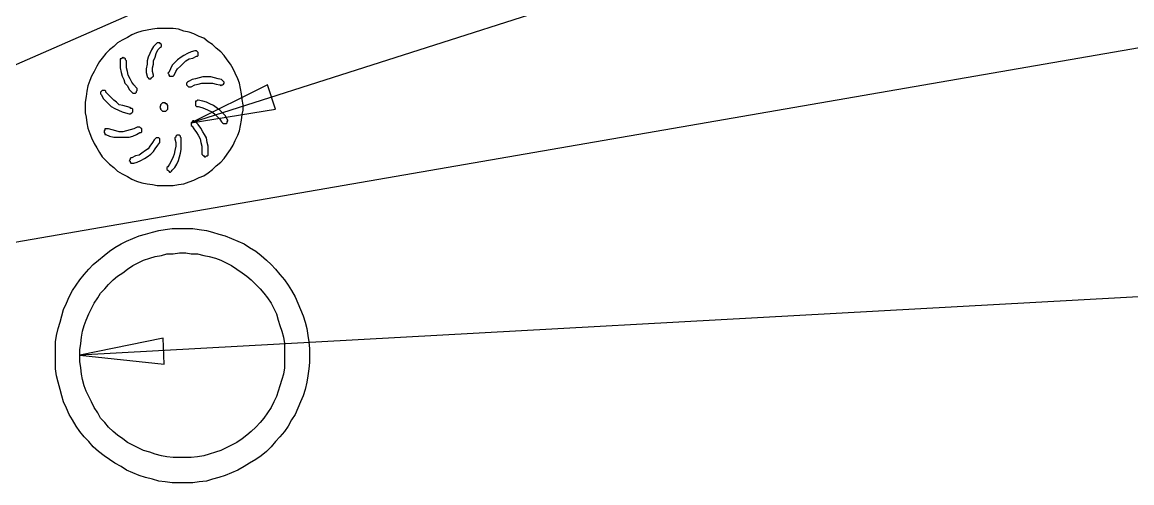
# Model space of a CAD drawing. Extents: x 9 to 432, y 44 to 411.
# Drawn here: x 162.67 to 197.56, y 115.88 to 130.35 of the extents above; entities that cross this region are included whole.
import ezdxf

# ---------------------------------------------------------------- set-up
doc = ezdxf.new("R2010")
doc.units = 0
doc.layers.get('0').update_dxf_attribs({"linetype": 'CONTINUOUS'})

msp = doc.modelspace()

# ---------------------------------------------------------------- linework, layer by layer
at = {"color": 7}
for p, q in [((217.452222, 153.132367), (144.413111, 121.100144)), ((217.311111, 142.944144), (167.978667, 127.196144)), ((217.17, 132.897033), (155.984222, 122.3137)), ((166.906222, 130.159478), (166.765111, 130.131256)), ((167.075556, 130.159478), (166.906222, 130.159478)), ((167.244889, 130.159478), (167.075556, 130.159478)), ((167.414222, 130.159478), (167.244889, 130.159478)), ((167.583556, 130.131256), (167.414222, 130.159478)), ((165.805556, 129.792589), (165.664444, 129.707922)), ((165.974889, 129.877256), (165.805556, 129.792589)), ((166.116, 129.961922), (165.974889, 129.877256)), ((166.257111, 130.018367), (166.116, 129.961922)), ((166.426444, 130.074811), (166.257111, 130.018367)), ((166.595778, 130.103033), (166.426444, 130.074811)), ((166.765111, 130.131256), (166.595778, 130.103033)), ((167.752889, 130.074811), (167.583556, 130.131256)), ((167.922222, 130.046589), (167.752889, 130.074811)), ((168.063333, 129.990144), (167.922222, 130.046589)), ((168.232667, 129.905478), (168.063333, 129.990144)), ((168.373778, 129.849033), (168.232667, 129.905478)), ((168.514889, 129.736144), (168.373778, 129.849033)), ((165.410444, 129.482144), (165.297556, 129.369256)), ((165.551556, 129.595033), (165.410444, 129.482144)), ((165.664444, 129.707922), (165.551556, 129.595033)), ((166.736889, 129.482144), (166.680444, 129.369256)), ((166.793333, 129.595033), (166.736889, 129.482144)), ((166.878, 129.6797), (166.793333, 129.595033)), ((166.906222, 129.707922), (166.878, 129.6797)), ((166.878, 129.369256), (166.934444, 129.482144)), ((166.934444, 129.707922), (166.906222, 129.707922)), ((166.962667, 129.707922), (166.934444, 129.707922)), ((166.934444, 129.482144), (167.019111, 129.566811)), ((166.990889, 129.707922), (166.962667, 129.707922)), ((167.019111, 129.6797), (166.990889, 129.707922)), ((167.047333, 129.651478), (167.019111, 129.6797)), ((167.019111, 129.566811), (167.047333, 129.595033)), ((167.047333, 129.623256), (167.047333, 129.651478)), ((167.047333, 129.595033), (167.047333, 129.623256)), ((168.091556, 129.453922), (167.978667, 129.4257)), ((168.119778, 129.453922), (168.091556, 129.453922)), ((168.148, 129.453922), (168.119778, 129.453922)), ((168.176222, 129.4257), (168.148, 129.453922)), ((168.656, 129.651478), (168.514889, 129.736144)), ((168.768889, 129.538589), (168.656, 129.651478)), ((168.91, 129.4257), (168.768889, 129.538589)), ((165.1, 129.115256), (165.015333, 128.974144)), ((165.184667, 129.228144), (165.1, 129.115256)), ((165.297556, 129.369256), (165.184667, 129.228144)), ((165.777333, 129.199922), (165.749111, 129.199922)), ((165.749111, 129.199922), (165.749111, 129.143478)), ((165.749111, 129.143478), (165.749111, 129.030589)), ((165.805556, 129.228144), (165.777333, 129.199922)), ((165.833778, 129.256367), (165.805556, 129.228144)), ((165.862, 129.228144), (165.833778, 129.256367)), ((165.890222, 129.228144), (165.862, 129.228144)), ((165.918444, 129.199922), (165.890222, 129.228144)), ((165.918444, 129.1717), (165.918444, 129.199922)), ((165.946667, 129.143478), (165.918444, 129.1717)), ((165.946667, 129.030589), (165.946667, 129.143478)), ((166.624, 129.256367), (166.595778, 129.143478)), ((166.595778, 129.143478), (166.595778, 129.030589)), ((166.680444, 129.369256), (166.624, 129.256367)), ((166.793333, 129.143478), (166.849778, 129.256367)), ((166.793333, 129.030589), (166.793333, 129.143478)), ((166.849778, 129.256367), (166.878, 129.369256)), ((167.555333, 129.1717), (167.470667, 129.087033)), ((167.668222, 129.256367), (167.555333, 129.1717)), ((167.752889, 129.312811), (167.668222, 129.256367)), ((167.724667, 129.058811), (167.809333, 129.143478)), ((167.865778, 129.369256), (167.752889, 129.312811)), ((167.809333, 129.143478), (167.922222, 129.199922)), ((167.978667, 129.4257), (167.865778, 129.369256)), ((167.922222, 129.199922), (168.035111, 129.228144)), ((168.035111, 129.228144), (168.148, 129.284589)), ((168.148, 129.284589), (168.176222, 129.284589)), ((168.204444, 129.397478), (168.176222, 129.4257)), ((168.176222, 129.284589), (168.204444, 129.312811)), ((168.204444, 129.369256), (168.204444, 129.397478)), ((168.204444, 129.341033), (168.204444, 129.369256)), ((168.204444, 129.312811), (168.204444, 129.341033)), ((169.022889, 129.312811), (168.91, 129.4257)), ((169.107556, 129.1717), (169.022889, 129.312811)), ((169.220444, 129.030589), (169.107556, 129.1717)), ((164.930667, 128.804811), (164.846, 128.6637)), ((165.015333, 128.974144), (164.930667, 128.804811)), ((165.749111, 129.030589), (165.749111, 128.9177)), ((165.749111, 128.9177), (165.777333, 128.776589)), ((165.777333, 128.776589), (165.805556, 128.6637)), ((165.946667, 128.9177), (165.946667, 129.030589)), ((165.974889, 128.804811), (165.946667, 128.9177)), ((166.003111, 128.691922), (165.974889, 128.804811)), ((166.595778, 129.030589), (166.567556, 128.889478)), ((166.567556, 128.889478), (166.567556, 128.776589)), ((166.567556, 128.776589), (166.595778, 128.6637)), ((166.765111, 128.9177), (166.793333, 129.030589)), ((166.765111, 128.804811), (166.765111, 128.9177)), ((166.793333, 128.691922), (166.765111, 128.804811)), ((167.273111, 128.776589), (167.244889, 128.748367)), ((167.244889, 128.748367), (167.273111, 128.720144)), ((167.329556, 128.889478), (167.273111, 128.776589)), ((167.386, 129.002367), (167.329556, 128.889478)), ((167.470667, 129.087033), (167.386, 129.002367)), ((167.442444, 128.691922), (167.498889, 128.804811)), ((167.498889, 128.804811), (167.555333, 128.889478)), ((167.555333, 128.889478), (167.64, 128.974144)), ((167.64, 128.974144), (167.724667, 129.058811)), ((169.305111, 128.889478), (169.220444, 129.030589)), ((169.361556, 128.748367), (169.305111, 128.889478)), ((169.446222, 128.579033), (169.361556, 128.748367)), ((164.789556, 128.522589), (164.733111, 128.353256)), ((164.846, 128.6637), (164.789556, 128.522589)), ((165.805556, 128.6637), (165.862, 128.550811)), ((165.862, 128.550811), (165.890222, 128.437922)), ((165.890222, 128.437922), (165.974889, 128.353256)), ((166.059556, 128.579033), (166.003111, 128.691922)), ((166.116, 128.466144), (166.059556, 128.579033)), ((166.172444, 128.381478), (166.116, 128.466144)), ((166.595778, 128.6637), (166.595778, 128.635478)), ((166.595778, 128.635478), (166.624, 128.607256)), ((166.624, 128.607256), (166.652222, 128.579033)), ((166.652222, 128.579033), (166.680444, 128.579033)), ((166.680444, 128.579033), (166.708667, 128.579033)), ((166.708667, 128.579033), (166.736889, 128.607256)), ((166.736889, 128.607256), (166.765111, 128.635478)), ((166.765111, 128.635478), (166.793333, 128.6637)), ((166.793333, 128.6637), (166.793333, 128.691922)), ((167.273111, 128.720144), (167.273111, 128.691922)), ((167.273111, 128.691922), (167.301333, 128.6637)), ((167.301333, 128.6637), (167.329556, 128.6637)), ((167.329556, 128.6637), (167.357778, 128.6637)), ((167.357778, 128.6637), (167.386, 128.6637)), ((167.386, 128.6637), (167.414222, 128.6637)), ((167.414222, 128.6637), (167.442444, 128.691922)), ((167.865778, 128.466144), (167.837556, 128.437922)), ((167.837556, 128.437922), (167.837556, 128.4097)), ((167.837556, 128.4097), (167.837556, 128.381478)), ((167.894, 128.494367), (167.865778, 128.466144)), ((168.006889, 128.550811), (167.894, 128.494367)), ((168.119778, 128.579033), (168.006889, 128.550811)), ((168.091556, 128.381478), (168.204444, 128.4097)), ((168.232667, 128.607256), (168.119778, 128.579033)), ((168.204444, 128.4097), (168.317333, 128.437922)), ((168.345556, 128.635478), (168.232667, 128.607256)), ((168.317333, 128.437922), (168.430222, 128.437922)), ((168.486667, 128.635478), (168.345556, 128.635478)), ((168.430222, 128.437922), (168.543111, 128.437922)), ((168.599556, 128.635478), (168.486667, 128.635478)), ((168.543111, 128.437922), (168.656, 128.437922)), ((168.712444, 128.607256), (168.599556, 128.635478)), ((168.656, 128.437922), (168.768889, 128.4097)), ((168.825333, 128.579033), (168.712444, 128.607256)), ((168.768889, 128.4097), (168.881778, 128.381478)), ((168.938222, 128.550811), (168.825333, 128.579033)), ((168.966444, 128.522589), (168.938222, 128.550811)), ((168.994667, 128.494367), (168.966444, 128.522589)), ((168.966444, 128.381478), (168.994667, 128.4097)), ((169.022889, 128.466144), (168.994667, 128.494367)), ((168.994667, 128.4097), (169.022889, 128.437922)), ((169.022889, 128.437922), (169.022889, 128.466144)), ((169.502667, 128.437922), (169.446222, 128.579033)), ((169.530889, 128.268589), (169.502667, 128.437922)), ((164.704889, 128.183922), (164.676667, 128.014589)), ((164.733111, 128.353256), (164.704889, 128.183922)), ((165.156444, 128.183922), (165.128222, 128.1557)), ((165.128222, 128.1557), (165.128222, 128.127478)), ((165.128222, 128.127478), (165.128222, 128.099256)), ((165.128222, 128.099256), (165.156444, 128.071033)), ((165.184667, 128.212144), (165.156444, 128.183922)), ((165.156444, 128.071033), (165.212889, 127.958144)), ((165.212889, 128.212144), (165.184667, 128.212144)), ((165.269333, 128.212144), (165.212889, 128.212144)), ((165.297556, 128.183922), (165.269333, 128.212144)), ((165.297556, 128.1557), (165.297556, 128.183922)), ((165.382222, 128.071033), (165.297556, 128.1557)), ((165.466889, 127.986367), (165.382222, 128.071033)), ((165.974889, 128.353256), (166.031333, 128.240367)), ((166.031333, 128.240367), (166.116, 128.1557)), ((166.116, 128.1557), (166.144222, 128.127478)), ((166.144222, 128.127478), (166.172444, 128.127478)), ((166.257111, 128.296811), (166.172444, 128.381478)), ((166.172444, 128.127478), (166.228889, 128.127478)), ((166.228889, 128.127478), (166.257111, 128.1557)), ((166.285333, 128.268589), (166.257111, 128.296811)), ((166.257111, 128.183922), (166.285333, 128.212144)), ((166.257111, 128.1557), (166.257111, 128.183922)), ((166.285333, 128.240367), (166.285333, 128.268589)), ((166.285333, 128.212144), (166.285333, 128.240367)), ((167.837556, 128.381478), (167.865778, 128.353256)), ((167.865778, 128.353256), (167.894, 128.325033)), ((167.894, 128.325033), (167.922222, 128.325033)), ((167.922222, 128.325033), (167.950444, 128.325033)), ((167.950444, 128.325033), (167.978667, 128.325033)), ((170.377556, 128.381478), (167.978667, 127.196144)), ((167.978667, 128.325033), (168.091556, 128.381478)), ((168.881778, 128.381478), (168.91, 128.353256)), ((168.91, 128.353256), (168.938222, 128.381478)), ((168.938222, 128.381478), (168.966444, 128.381478)), ((169.559111, 128.099256), (169.530889, 128.268589)), ((169.587333, 127.929922), (169.559111, 128.099256)), ((170.631556, 127.619478), (170.377556, 128.381478)), ((170.631556, 127.619478), (170.377556, 128.381478)), ((164.676667, 128.014589), (164.648444, 127.845256)), ((164.648444, 127.845256), (164.648444, 127.675922)), ((165.212889, 127.958144), (165.297556, 127.873478)), ((165.297556, 127.873478), (165.382222, 127.788811)), ((165.382222, 127.788811), (165.466889, 127.704144)), ((165.551556, 127.9017), (165.466889, 127.986367)), ((165.466889, 127.704144), (165.579778, 127.6477)), ((165.636222, 127.845256), (165.551556, 127.9017)), ((165.720889, 127.760589), (165.636222, 127.845256)), ((165.833778, 127.732367), (165.720889, 127.760589)), ((165.946667, 127.704144), (165.833778, 127.732367)), ((166.059556, 127.675922), (165.946667, 127.704144)), ((167.019111, 127.732367), (166.990889, 127.675922)), ((167.047333, 127.788811), (167.019111, 127.760589)), ((167.019111, 127.760589), (167.019111, 127.732367)), ((167.075556, 127.817033), (167.047333, 127.788811)), ((167.132, 127.817033), (167.075556, 127.817033)), ((167.160222, 127.817033), (167.132, 127.817033)), ((167.188444, 127.788811), (167.160222, 127.817033)), ((167.216667, 127.788811), (167.188444, 127.788811)), ((167.244889, 127.732367), (167.216667, 127.788811)), ((167.244889, 127.704144), (167.244889, 127.732367)), ((167.244889, 127.675922), (167.244889, 127.704144)), ((168.148, 127.873478), (168.119778, 127.873478)), ((168.119778, 127.873478), (168.119778, 127.845256)), ((168.119778, 127.845256), (168.119778, 127.788811)), ((168.119778, 127.788811), (168.119778, 127.760589)), ((168.119778, 127.760589), (168.119778, 127.732367)), ((168.119778, 127.732367), (168.148, 127.704144)), ((168.176222, 127.9017), (168.148, 127.873478)), ((168.148, 127.704144), (168.204444, 127.704144)), ((168.204444, 127.9017), (168.176222, 127.9017)), ((168.345556, 127.873478), (168.204444, 127.9017)), ((168.204444, 127.704144), (168.317333, 127.675922)), ((168.458444, 127.845256), (168.345556, 127.873478)), ((168.571333, 127.788811), (168.458444, 127.845256)), ((168.684222, 127.732367), (168.571333, 127.788811)), ((168.768889, 127.675922), (168.684222, 127.732367)), ((169.615556, 127.760589), (169.587333, 127.929922)), ((169.615556, 127.591256), (169.615556, 127.760589)), ((164.648444, 127.675922), (164.648444, 127.506589)), ((164.648444, 127.506589), (164.676667, 127.365478)), ((164.676667, 127.365478), (164.704889, 127.196144)), ((165.579778, 127.6477), (165.692667, 127.591256)), ((165.692667, 127.591256), (165.805556, 127.534811)), ((165.805556, 127.534811), (165.918444, 127.506589)), ((165.918444, 127.506589), (166.031333, 127.478367)), ((166.031333, 127.478367), (166.059556, 127.478367)), ((166.087778, 127.6477), (166.059556, 127.675922)), ((166.059556, 127.478367), (166.116, 127.506589)), ((166.116, 127.6477), (166.087778, 127.6477)), ((166.144222, 127.619478), (166.116, 127.6477)), ((166.116, 127.506589), (166.144222, 127.534811)), ((166.144222, 127.563033), (166.144222, 127.619478)), ((166.144222, 127.534811), (166.144222, 127.563033)), ((166.990889, 127.675922), (167.019111, 127.6477)), ((167.019111, 127.6477), (167.019111, 127.619478)), ((167.019111, 127.619478), (167.047333, 127.591256)), ((167.047333, 127.591256), (167.075556, 127.563033)), ((167.075556, 127.563033), (167.132, 127.563033)), ((167.132, 127.563033), (167.160222, 127.563033)), ((167.160222, 127.563033), (167.188444, 127.563033)), ((167.188444, 127.563033), (167.216667, 127.591256)), ((167.216667, 127.591256), (167.244889, 127.619478)), ((167.244889, 127.619478), (167.244889, 127.675922)), ((167.978667, 127.196144), (170.631556, 127.619478)), ((167.978667, 127.196144), (170.631556, 127.619478)), ((168.317333, 127.675922), (168.402, 127.6477)), ((168.402, 127.6477), (168.514889, 127.591256)), ((168.514889, 127.591256), (168.627778, 127.534811)), ((168.627778, 127.534811), (168.712444, 127.478367)), ((168.712444, 127.478367), (168.797111, 127.3937)), ((168.881778, 127.591256), (168.768889, 127.675922)), ((168.797111, 127.3937), (168.881778, 127.309033)), ((168.966444, 127.506589), (168.881778, 127.591256)), ((169.051111, 127.421922), (168.966444, 127.506589)), ((169.107556, 127.309033), (169.051111, 127.421922)), ((169.559111, 127.280811), (169.587333, 127.450144)), ((169.587333, 127.450144), (169.615556, 127.591256)), ((164.704889, 127.196144), (164.733111, 127.026811)), ((164.733111, 127.026811), (164.789556, 126.857478)), ((165.297556, 126.998589), (165.269333, 126.998589)), ((165.269333, 126.998589), (165.269333, 126.970367)), ((165.354, 126.998589), (165.297556, 126.998589)), ((165.382222, 126.998589), (165.354, 126.998589)), ((165.495111, 126.970367), (165.382222, 126.998589)), ((166.172444, 126.998589), (166.059556, 126.970367)), ((166.285333, 127.055033), (166.172444, 126.998589)), ((166.313556, 127.055033), (166.285333, 127.055033)), ((166.341778, 127.055033), (166.313556, 127.055033)), ((166.37, 127.055033), (166.341778, 127.055033)), ((166.398222, 127.026811), (166.37, 127.055033)), ((166.426444, 126.998589), (166.398222, 127.026811)), ((166.426444, 126.970367), (166.426444, 126.998589)), ((168.006889, 127.224367), (167.978667, 127.196144)), ((167.978667, 127.196144), (167.978667, 127.167922)), ((167.978667, 127.167922), (167.978667, 127.1397)), ((167.978667, 127.1397), (167.978667, 127.111478)), ((167.978667, 127.111478), (168.006889, 127.083256)), ((168.035111, 127.252589), (168.006889, 127.224367)), ((168.006889, 127.083256), (168.063333, 126.998589)), ((168.063333, 127.252589), (168.035111, 127.252589)), ((168.091556, 127.224367), (168.063333, 127.252589)), ((168.063333, 126.998589), (168.148, 126.8857)), ((168.119778, 127.224367), (168.091556, 127.224367)), ((168.204444, 127.1397), (168.119778, 127.224367)), ((168.289111, 127.026811), (168.204444, 127.1397)), ((168.345556, 126.913922), (168.289111, 127.026811)), ((168.881778, 127.309033), (168.938222, 127.224367)), ((168.938222, 127.224367), (168.966444, 127.196144)), ((168.966444, 127.196144), (168.994667, 127.167922)), ((168.994667, 127.167922), (169.022889, 127.167922)), ((169.022889, 127.167922), (169.079333, 127.167922)), ((169.079333, 127.167922), (169.107556, 127.196144)), ((169.135778, 127.280811), (169.107556, 127.309033)), ((169.107556, 127.224367), (169.135778, 127.252589)), ((169.107556, 127.196144), (169.107556, 127.224367)), ((169.135778, 127.252589), (169.135778, 127.280811)), ((169.502667, 126.942144), (169.530889, 127.111478)), ((169.530889, 127.111478), (169.559111, 127.280811)), ((164.789556, 126.857478), (164.846, 126.716367)), ((164.846, 126.716367), (164.930667, 126.547033)), ((165.269333, 126.970367), (165.241111, 126.942144)), ((165.241111, 126.942144), (165.241111, 126.8857)), ((165.241111, 126.8857), (165.269333, 126.857478)), ((165.269333, 126.857478), (165.269333, 126.829256)), ((165.269333, 126.829256), (165.297556, 126.829256)), ((165.297556, 126.829256), (165.410444, 126.772811)), ((165.410444, 126.772811), (165.551556, 126.744589)), ((165.608, 126.942144), (165.495111, 126.970367)), ((165.551556, 126.744589), (165.664444, 126.744589)), ((165.720889, 126.913922), (165.608, 126.942144)), ((165.664444, 126.744589), (165.777333, 126.744589)), ((165.833778, 126.913922), (165.720889, 126.913922)), ((165.777333, 126.744589), (165.890222, 126.744589)), ((165.946667, 126.942144), (165.833778, 126.913922)), ((165.890222, 126.744589), (166.031333, 126.744589)), ((166.059556, 126.970367), (165.946667, 126.942144)), ((166.031333, 126.744589), (166.144222, 126.772811)), ((166.144222, 126.772811), (166.257111, 126.829256)), ((166.257111, 126.829256), (166.37, 126.8857)), ((166.37, 126.8857), (166.398222, 126.8857)), ((166.398222, 126.8857), (166.426444, 126.913922)), ((166.426444, 126.913922), (166.426444, 126.970367)), ((166.821556, 126.659922), (166.765111, 126.575256)), ((166.849778, 126.688144), (166.821556, 126.659922)), ((166.878, 126.716367), (166.849778, 126.688144)), ((166.906222, 126.716367), (166.878, 126.716367)), ((166.934444, 126.716367), (166.906222, 126.716367)), ((166.962667, 126.716367), (166.934444, 126.716367)), ((166.990889, 126.688144), (166.962667, 126.716367)), ((166.990889, 126.659922), (166.990889, 126.688144)), ((166.990889, 126.6317), (166.990889, 126.659922)), ((167.498889, 126.744589), (167.470667, 126.716367)), ((167.470667, 126.716367), (167.470667, 126.688144)), ((167.470667, 126.688144), (167.498889, 126.575256)), ((167.527111, 126.801033), (167.498889, 126.772811)), ((167.498889, 126.772811), (167.498889, 126.744589)), ((167.555333, 126.801033), (167.527111, 126.801033)), ((167.611778, 126.801033), (167.555333, 126.801033)), ((167.64, 126.772811), (167.611778, 126.801033)), ((167.64, 126.744589), (167.64, 126.772811)), ((167.668222, 126.716367), (167.64, 126.744589)), ((167.668222, 126.603478), (167.668222, 126.716367)), ((168.148, 126.8857), (168.204444, 126.801033)), ((168.204444, 126.801033), (168.260889, 126.688144)), ((168.260889, 126.688144), (168.289111, 126.575256)), ((168.402, 126.829256), (168.345556, 126.913922)), ((168.458444, 126.716367), (168.402, 126.829256)), ((168.486667, 126.575256), (168.458444, 126.716367)), ((169.361556, 126.6317), (169.446222, 126.801033)), ((169.446222, 126.801033), (169.502667, 126.942144)), ((164.930667, 126.547033), (165.015333, 126.405922)), ((165.015333, 126.405922), (165.1, 126.264811)), ((166.539333, 126.321256), (166.426444, 126.236589)), ((166.624, 126.3777), (166.539333, 126.321256)), ((166.680444, 126.462367), (166.624, 126.3777)), ((166.765111, 126.575256), (166.680444, 126.462367)), ((166.793333, 126.293033), (166.849778, 126.3777)), ((166.849778, 126.3777), (166.934444, 126.490589)), ((166.934444, 126.490589), (166.990889, 126.575256)), ((166.990889, 126.575256), (166.990889, 126.6317)), ((167.470667, 126.321256), (167.442444, 126.208367)), ((167.498889, 126.462367), (167.470667, 126.321256)), ((167.498889, 126.575256), (167.498889, 126.462367)), ((167.64, 126.236589), (167.668222, 126.349478)), ((167.668222, 126.462367), (167.668222, 126.603478)), ((167.668222, 126.349478), (167.668222, 126.462367)), ((168.289111, 126.575256), (168.317333, 126.462367)), ((168.317333, 126.462367), (168.317333, 126.349478)), ((168.317333, 126.349478), (168.317333, 126.236589)), ((168.514889, 126.462367), (168.486667, 126.575256)), ((168.514889, 126.349478), (168.514889, 126.462367)), ((168.514889, 126.208367), (168.514889, 126.349478)), ((169.107556, 126.208367), (169.220444, 126.349478)), ((169.220444, 126.349478), (169.305111, 126.490589)), ((169.305111, 126.490589), (169.361556, 126.6317)), ((165.1, 126.264811), (165.184667, 126.1237)), ((165.184667, 126.1237), (165.297556, 126.010811)), ((165.297556, 126.010811), (165.410444, 125.897922)), ((166.059556, 126.039033), (166.031333, 126.010811)), ((166.031333, 126.010811), (166.059556, 125.982589)), ((166.087778, 126.095478), (166.059556, 126.067256)), ((166.059556, 126.067256), (166.059556, 126.039033)), ((166.059556, 125.982589), (166.059556, 125.954367)), ((166.059556, 125.954367), (166.087778, 125.926144)), ((166.116, 126.095478), (166.087778, 126.095478)), ((166.228889, 126.151922), (166.116, 126.095478)), ((166.172444, 125.926144), (166.285333, 125.954367)), ((166.341778, 126.180144), (166.228889, 126.151922)), ((166.285333, 125.954367), (166.398222, 126.010811)), ((166.426444, 126.236589), (166.341778, 126.180144)), ((166.398222, 126.010811), (166.511111, 126.067256)), ((166.511111, 126.067256), (166.595778, 126.1237)), ((166.595778, 126.1237), (166.708667, 126.208367)), ((166.708667, 126.208367), (166.793333, 126.293033)), ((167.357778, 126.010811), (167.301333, 125.897922)), ((167.414222, 126.1237), (167.357778, 126.010811)), ((167.442444, 126.208367), (167.414222, 126.1237)), ((167.527111, 125.897922), (167.583556, 126.010811)), ((167.583556, 126.010811), (167.611778, 126.1237)), ((167.611778, 126.1237), (167.64, 126.236589)), ((168.317333, 126.236589), (168.317333, 126.208367)), ((168.317333, 126.208367), (168.345556, 126.180144)), ((168.345556, 126.180144), (168.373778, 126.151922)), ((168.373778, 126.151922), (168.402, 126.1237)), ((168.402, 126.1237), (168.430222, 126.1237)), ((168.430222, 126.1237), (168.458444, 126.151922)), ((168.458444, 126.151922), (168.486667, 126.151922)), ((168.486667, 126.151922), (168.514889, 126.180144)), ((168.514889, 126.180144), (168.514889, 126.208367)), ((168.768889, 125.841478), (168.91, 125.954367)), ((168.91, 125.954367), (169.022889, 126.067256)), ((169.022889, 126.067256), (169.107556, 126.208367)), ((165.410444, 125.897922), (165.551556, 125.785033)), ((165.551556, 125.785033), (165.664444, 125.672144)), ((165.664444, 125.672144), (165.805556, 125.587478)), ((166.087778, 125.926144), (166.116, 125.926144)), ((166.116, 125.926144), (166.172444, 125.926144)), ((167.244889, 125.813256), (167.216667, 125.785033)), ((167.216667, 125.785033), (167.216667, 125.756811)), ((167.216667, 125.756811), (167.216667, 125.728589)), ((167.216667, 125.728589), (167.244889, 125.700367)), ((167.301333, 125.897922), (167.244889, 125.813256)), ((167.244889, 125.700367), (167.273111, 125.672144)), ((167.273111, 125.672144), (167.301333, 125.643922)), ((167.301333, 125.643922), (167.329556, 125.643922)), ((167.329556, 125.643922), (167.357778, 125.672144)), ((167.357778, 125.672144), (167.386, 125.700367)), ((167.386, 125.700367), (167.470667, 125.785033)), ((167.470667, 125.785033), (167.527111, 125.897922)), ((168.373778, 125.531033), (168.514889, 125.6157)), ((168.514889, 125.6157), (168.656, 125.728589)), ((168.656, 125.728589), (168.768889, 125.841478)), ((165.805556, 125.587478), (165.974889, 125.502811)), ((165.974889, 125.502811), (166.116, 125.418144)), ((166.116, 125.418144), (166.257111, 125.3617)), ((166.257111, 125.3617), (166.426444, 125.305256)), ((166.426444, 125.305256), (166.595778, 125.277033)), ((166.595778, 125.277033), (166.765111, 125.248811)), ((167.583556, 125.248811), (167.752889, 125.277033)), ((167.752889, 125.277033), (167.922222, 125.333478)), ((167.922222, 125.333478), (168.063333, 125.389922)), ((168.063333, 125.389922), (168.232667, 125.474589)), ((168.232667, 125.474589), (168.373778, 125.531033)), ((166.765111, 125.248811), (166.906222, 125.220589)), ((166.906222, 125.220589), (167.075556, 125.220589)), ((167.075556, 125.220589), (167.244889, 125.220589)), ((167.244889, 125.220589), (167.414222, 125.220589)), ((167.414222, 125.220589), (167.583556, 125.248811)), ((167.160222, 123.8377), (167.386, 123.865922)), ((167.386, 123.865922), (167.583556, 123.865922)), ((167.583556, 123.865922), (167.809333, 123.865922)), ((167.809333, 123.865922), (168.035111, 123.865922)), ((168.035111, 123.865922), (168.232667, 123.8377)), ((165.946667, 123.470811), (166.144222, 123.555478)), ((166.144222, 123.555478), (166.341778, 123.640144)), ((166.341778, 123.640144), (166.539333, 123.696589)), ((166.539333, 123.696589), (166.765111, 123.753033)), ((166.765111, 123.753033), (166.962667, 123.809478)), ((166.962667, 123.809478), (167.160222, 123.8377)), ((168.232667, 123.8377), (168.458444, 123.809478)), ((168.458444, 123.809478), (168.656, 123.753033)), ((168.656, 123.753033), (168.853556, 123.696589)), ((168.853556, 123.696589), (169.051111, 123.640144)), ((169.051111, 123.640144), (169.248667, 123.555478)), ((169.248667, 123.555478), (169.446222, 123.470811)), ((165.241111, 123.019256), (165.410444, 123.160367)), ((165.410444, 123.160367), (165.579778, 123.273256)), ((165.579778, 123.273256), (165.777333, 123.386144)), ((165.777333, 123.386144), (165.946667, 123.470811)), ((169.446222, 123.470811), (169.643778, 123.386144)), ((169.643778, 123.386144), (169.813111, 123.273256)), ((169.813111, 123.273256), (170.010667, 123.160367)), ((170.010667, 123.160367), (170.18, 123.019256)), ((164.902444, 122.737033), (165.071778, 122.878144)), ((165.071778, 122.878144), (165.241111, 123.019256)), ((166.313556, 122.793478), (166.482889, 122.878144)), ((166.482889, 122.878144), (166.680444, 122.934589)), ((166.680444, 122.934589), (166.849778, 122.991033)), ((166.849778, 122.991033), (167.047333, 123.019256)), ((167.047333, 123.019256), (167.216667, 123.0757)), ((167.216667, 123.0757), (167.414222, 123.0757)), ((167.414222, 123.0757), (167.611778, 123.103922)), ((167.611778, 123.103922), (167.809333, 123.103922)), ((167.809333, 123.103922), (167.978667, 123.0757)), ((167.978667, 123.0757), (168.176222, 123.0757)), ((168.176222, 123.0757), (168.373778, 123.019256)), ((168.373778, 123.019256), (168.543111, 122.991033)), ((168.543111, 122.991033), (168.740667, 122.934589)), ((168.740667, 122.934589), (168.91, 122.878144)), ((168.91, 122.878144), (169.079333, 122.793478)), ((170.18, 123.019256), (170.349333, 122.878144)), ((170.349333, 122.878144), (170.490444, 122.737033)), ((217.113556, 122.793478), (164.479111, 119.886589)), ((164.620222, 122.426589), (164.761333, 122.595922)), ((164.761333, 122.595922), (164.902444, 122.737033)), ((165.664444, 122.370144), (165.833778, 122.483033)), ((165.833778, 122.483033), (165.974889, 122.595922)), ((165.974889, 122.595922), (166.144222, 122.708811)), ((166.144222, 122.708811), (166.313556, 122.793478)), ((169.079333, 122.793478), (169.248667, 122.708811)), ((169.248667, 122.708811), (169.418, 122.595922)), ((169.418, 122.595922), (169.587333, 122.483033)), ((169.587333, 122.483033), (169.728444, 122.370144)), ((170.490444, 122.737033), (170.631556, 122.595922)), ((170.631556, 122.595922), (170.772667, 122.426589)), ((164.366222, 122.087922), (164.479111, 122.257256)), ((164.479111, 122.257256), (164.620222, 122.426589)), ((165.269333, 121.975033), (165.382222, 122.116144)), ((165.382222, 122.116144), (165.523333, 122.257256)), ((165.523333, 122.257256), (165.664444, 122.370144)), ((169.728444, 122.370144), (169.869556, 122.257256)), ((169.869556, 122.257256), (170.010667, 122.116144)), ((170.010667, 122.116144), (170.151778, 121.975033)), ((170.772667, 122.426589), (170.913778, 122.257256)), ((170.913778, 122.257256), (171.026667, 122.087922)), ((164.140444, 121.721033), (164.253333, 121.918589)), ((164.253333, 121.918589), (164.366222, 122.087922)), ((165.043556, 121.692811), (165.128222, 121.833922)), ((165.128222, 121.833922), (165.269333, 121.975033)), ((170.151778, 121.975033), (170.264667, 121.833922)), ((170.264667, 121.833922), (170.377556, 121.692811)), ((171.026667, 122.087922), (171.139556, 121.918589)), ((171.139556, 121.918589), (171.252444, 121.721033)), ((163.971111, 121.325922), (164.055778, 121.523478)), ((164.055778, 121.523478), (164.140444, 121.721033)), ((164.846, 121.354144), (164.930667, 121.523478)), ((164.930667, 121.523478), (165.043556, 121.692811)), ((170.377556, 121.692811), (170.490444, 121.523478)), ((170.490444, 121.523478), (170.575111, 121.354144)), ((171.252444, 121.721033), (171.337111, 121.523478)), ((171.337111, 121.523478), (171.421778, 121.325922)), ((163.858222, 120.930811), (163.914667, 121.128367)), ((163.914667, 121.128367), (163.971111, 121.325922)), ((164.676667, 120.987256), (164.761333, 121.184811)), ((164.761333, 121.184811), (164.846, 121.354144)), ((170.575111, 121.354144), (170.659778, 121.184811)), ((170.659778, 121.184811), (170.716222, 120.987256)), ((171.421778, 121.325922), (171.506444, 121.128367)), ((171.506444, 121.128367), (171.562889, 120.930811)), ((163.745333, 120.507478), (163.801778, 120.733256)), ((163.801778, 120.733256), (163.858222, 120.930811)), ((164.563778, 120.648589), (164.620222, 120.817922)), ((164.620222, 120.817922), (164.676667, 120.987256)), ((170.716222, 120.987256), (170.772667, 120.817922)), ((170.772667, 120.817922), (170.829111, 120.648589)), ((171.562889, 120.930811), (171.619333, 120.733256)), ((171.619333, 120.733256), (171.647556, 120.507478)), ((163.717111, 120.309922), (163.745333, 120.507478)), ((167.103778, 120.422811), (164.479111, 119.886589)), ((164.507333, 120.253478), (164.535556, 120.451033)), ((164.535556, 120.451033), (164.563778, 120.648589)), ((167.132, 119.604367), (167.103778, 120.422811)), ((167.132, 119.604367), (167.103778, 120.422811)), ((170.829111, 120.648589), (170.885556, 120.451033)), ((170.885556, 120.451033), (170.913778, 120.253478)), ((171.647556, 120.507478), (171.675778, 120.309922)), ((163.717111, 120.084144), (163.717111, 120.309922)), ((163.717111, 119.886589), (163.717111, 120.084144)), ((164.479111, 120.055922), (164.507333, 120.253478)), ((164.479111, 119.886589), (164.479111, 120.055922)), ((170.913778, 120.253478), (170.913778, 120.055922)), ((170.913778, 120.055922), (170.913778, 119.886589)), ((171.675778, 120.309922), (171.704, 120.084144)), ((171.704, 120.084144), (171.704, 119.886589)), ((163.717111, 119.660811), (163.717111, 119.886589)), ((164.479111, 119.886589), (167.132, 119.604367)), ((164.479111, 119.886589), (167.132, 119.604367)), ((164.479111, 119.689033), (164.479111, 119.886589)), ((164.507333, 119.491478), (164.479111, 119.689033)), ((170.913778, 119.886589), (170.913778, 119.689033)), ((170.913778, 119.689033), (170.913778, 119.491478)), ((171.704, 119.886589), (171.704, 119.660811)), ((163.717111, 119.463256), (163.717111, 119.660811)), ((163.745333, 119.237478), (163.717111, 119.463256)), ((164.535556, 119.293922), (164.507333, 119.491478)), ((170.913778, 119.491478), (170.885556, 119.293922)), ((171.675778, 119.463256), (171.647556, 119.237478)), ((171.704, 119.660811), (171.675778, 119.463256)), ((163.801778, 119.039922), (163.745333, 119.237478)), ((163.858222, 118.814144), (163.801778, 119.039922)), ((164.563778, 119.124589), (164.535556, 119.293922)), ((164.620222, 118.927033), (164.563778, 119.124589)), ((170.829111, 119.124589), (170.772667, 118.927033)), ((170.885556, 119.293922), (170.829111, 119.124589)), ((171.619333, 119.039922), (171.562889, 118.814144)), ((171.647556, 119.237478), (171.619333, 119.039922)), ((163.914667, 118.616589), (163.858222, 118.814144)), ((164.676667, 118.7577), (164.620222, 118.927033)), ((164.761333, 118.588367), (164.676667, 118.7577)), ((170.716222, 118.7577), (170.659778, 118.588367)), ((170.772667, 118.927033), (170.716222, 118.7577)), ((171.562889, 118.814144), (171.506444, 118.616589)), ((163.971111, 118.419033), (163.914667, 118.616589)), ((164.055778, 118.221478), (163.971111, 118.419033)), ((164.846, 118.419033), (164.761333, 118.588367)), ((164.930667, 118.2497), (164.846, 118.419033)), ((170.575111, 118.419033), (170.490444, 118.2497)), ((170.659778, 118.588367), (170.575111, 118.419033)), ((171.421778, 118.419033), (171.337111, 118.221478)), ((171.506444, 118.616589), (171.421778, 118.419033)), ((164.140444, 118.023922), (164.055778, 118.221478)), ((164.253333, 117.854589), (164.140444, 118.023922)), ((165.043556, 118.080367), (164.930667, 118.2497)), ((165.128222, 117.911033), (165.043556, 118.080367)), ((170.377556, 118.080367), (170.264667, 117.911033)), ((170.490444, 118.2497), (170.377556, 118.080367)), ((171.252444, 118.023922), (171.139556, 117.854589)), ((171.337111, 118.221478), (171.252444, 118.023922)), ((164.366222, 117.657033), (164.253333, 117.854589)), ((164.479111, 117.4877), (164.366222, 117.657033)), ((165.269333, 117.769922), (165.128222, 117.911033)), ((165.382222, 117.628811), (165.269333, 117.769922)), ((165.523333, 117.4877), (165.382222, 117.628811)), ((170.010667, 117.628811), (169.869556, 117.4877)), ((170.151778, 117.769922), (170.010667, 117.628811)), ((170.264667, 117.911033), (170.151778, 117.769922)), ((171.026667, 117.657033), (170.913778, 117.4877)), ((171.139556, 117.854589), (171.026667, 117.657033)), ((164.620222, 117.318367), (164.479111, 117.4877)), ((164.761333, 117.177256), (164.620222, 117.318367)), ((165.664444, 117.374811), (165.523333, 117.4877)), ((165.833778, 117.261922), (165.664444, 117.374811)), ((165.974889, 117.149033), (165.833778, 117.261922)), ((169.587333, 117.261922), (169.418, 117.149033)), ((169.728444, 117.374811), (169.587333, 117.261922)), ((169.869556, 117.4877), (169.728444, 117.374811)), ((170.772667, 117.318367), (170.631556, 117.177256)), ((170.913778, 117.4877), (170.772667, 117.318367)), ((164.902444, 117.007922), (164.761333, 117.177256)), ((165.071778, 116.866811), (164.902444, 117.007922)), ((166.144222, 117.064367), (165.974889, 117.149033)), ((166.313556, 116.9797), (166.144222, 117.064367)), ((166.482889, 116.895033), (166.313556, 116.9797)), ((166.680444, 116.838589), (166.482889, 116.895033)), ((168.91, 116.895033), (168.740667, 116.838589)), ((169.079333, 116.9797), (168.91, 116.895033)), ((169.248667, 117.064367), (169.079333, 116.9797)), ((169.418, 117.149033), (169.248667, 117.064367)), ((170.490444, 117.007922), (170.349333, 116.866811)), ((170.631556, 117.177256), (170.490444, 117.007922)), ((165.241111, 116.7257), (165.071778, 116.866811)), ((165.410444, 116.612811), (165.241111, 116.7257)), ((165.579778, 116.499922), (165.410444, 116.612811)), ((166.849778, 116.782144), (166.680444, 116.838589)), ((167.047333, 116.7257), (166.849778, 116.782144)), ((167.216667, 116.697478), (167.047333, 116.7257)), ((167.414222, 116.669256), (167.216667, 116.697478)), ((167.611778, 116.669256), (167.414222, 116.669256)), ((167.809333, 116.669256), (167.611778, 116.669256)), ((167.978667, 116.669256), (167.809333, 116.669256)), ((168.176222, 116.697478), (167.978667, 116.669256)), ((168.373778, 116.7257), (168.176222, 116.697478)), ((168.543111, 116.782144), (168.373778, 116.7257)), ((168.740667, 116.838589), (168.543111, 116.782144)), ((170.010667, 116.612811), (169.813111, 116.499922)), ((170.18, 116.7257), (170.010667, 116.612811)), ((170.349333, 116.866811), (170.18, 116.7257)), ((165.777333, 116.387033), (165.579778, 116.499922)), ((165.946667, 116.274144), (165.777333, 116.387033)), ((166.144222, 116.189478), (165.946667, 116.274144)), ((166.341778, 116.104811), (166.144222, 116.189478)), ((169.248667, 116.189478), (169.051111, 116.104811)), ((169.446222, 116.274144), (169.248667, 116.189478)), ((169.643778, 116.387033), (169.446222, 116.274144)), ((169.813111, 116.499922), (169.643778, 116.387033)), ((166.539333, 116.048367), (166.341778, 116.104811)), ((166.765111, 115.991922), (166.539333, 116.048367)), ((166.962667, 115.935478), (166.765111, 115.991922)), ((167.160222, 115.907256), (166.962667, 115.935478)), ((167.386, 115.879033), (167.160222, 115.907256)), ((167.583556, 115.879033), (167.386, 115.879033)), ((167.809333, 115.879033), (167.583556, 115.879033)), ((168.035111, 115.879033), (167.809333, 115.879033)), ((168.232667, 115.907256), (168.035111, 115.879033)), ((168.458444, 115.935478), (168.232667, 115.907256)), ((168.656, 115.991922), (168.458444, 115.935478)), ((168.853556, 116.048367), (168.656, 115.991922)), ((169.051111, 116.104811), (168.853556, 116.048367))]:
    msp.add_line(p, q, dxfattribs=at)

doc.saveas('drawing.dxf')
